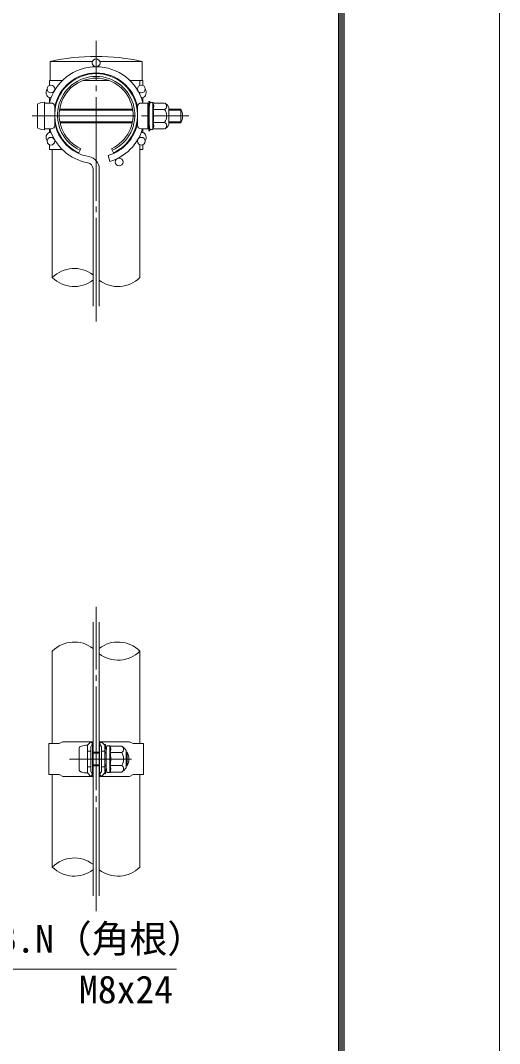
# Model space of a CAD drawing. Units: millimetres, scale not verified. Extents: x -4200 to 4200, y -2970 to 2970.
# Drawn here: x 3367 to 4200, y -565 to 1212 of the extents above; entities that cross this region are included whole.
import ezdxf
from ezdxf.enums import TextEntityAlignment as Align

# ---------------------------------------------------------------- set-up
doc = ezdxf.new("R2010")
doc.units = ezdxf.units.MM
doc.header["$LTSCALE"] = 10
doc.linetypes.add('LONG_CHAIN', pattern=[21, 18, -1, 1, -1])
for name, color, linetype, lineweight in [('0-2_D-STR-DIM', 7, 'Continuous', 9), ('0-7_D-STR1', 1, 'Continuous', 9), ('0-9_D-BMK', 2, 'LONG_CHAIN', 9), ('0-A_D-STR2', 7, 'Continuous', 9), ('0-B_D-STR3', 3, 'Continuous', 9), ('0-D_D-STR-TXT', 7, 'Continuous', 9), ('0-E_D-TTL', 7, 'Continuous', 9)]:
    doc.layers.add(name, color=color, linetype=linetype, lineweight=lineweight)
doc.styles.add('ＭＳ ゴシック', font='')
doc.styles.get('ＭＳ ゴシック').set_extended_font_data('MS Gothic')

msp = doc.modelspace()

# ---------------------------------------------------------------- linework, layer by layer
at = {"layer": '0-2_D-STR-DIM'}
for centre, start, end in [((3460.81, 727.02), 52.7739, 134.81854), ((3460.81, 803.7), 225.18146, 307.2261), ((3537.01, 803.7), 232.7739, 314.81854), ((3460.81, 78.15), 52.7739, 134.81854), ((3537.01, 78.15), 45.18146, 127.2261), ((3537.01, 154.83), 232.7739, 314.81854), ((3460.81, -296.85), 52.7739, 134.81854), ((3460.81, -220.17), 225.18146, 307.2261), ((3537.01, -220.17), 232.7739, 314.81854)]:
    msp.add_arc(centre, 54.05, start, end, dxfattribs=at)
at = {"layer": '0-7_D-STR1'}
for p, q in [((3492.54, 1140.36), (3419.11, 1140.36)), ((3419.11, 1140.36), (3419.11, 1107.36)), ((3578.71, 1140.36), (3505.27, 1140.36)), ((3578.71, 1107.36), (3578.71, 1140.36)), ((3440.12, 1107.36), (3419.11, 1107.36)), ((3459.11, 1107.36), (3456.98, 1107.36)), ((3459.11, 1107.36), (3456.98, 1107.36)), ((3521.75, 1107.36), (3476.07, 1107.36)), ((3540.84, 1107.36), (3538.71, 1107.36)), ((3578.71, 1107.36), (3557.69, 1107.36)), ((3575.11, 1099.05), (3575.11, 1107.36)), ((3575.11, 1082.71), (3575.11, 1086.43)), ((3575.11, 1008.3), (3575.11, 1012.01)), ((3575.11, 765.36), (3575.11, 995.68)), ((3422.71, 987.36), (3422.71, 765.36)), ((3422.71, 116.49), (3422.71, -44.01)), ((3575.11, -44.01), (3575.11, 116.49)), ((3422.71, -98.01), (3422.71, -258.51)), ((3575.11, -258.51), (3575.11, -98.01))]:
    msp.add_line(p, q, dxfattribs=at)
msp.add_arc((3498.91, 791.08), 358.28, 77.13052, 102.86948, dxfattribs=at)
at = {"layer": '0-9_D-BMK'}
for p, q in [((3498.91, 688.68), (3498.91, 1176.36)), ((3387.59, 1045.84), (3660.2, 1045.84)), ((3498.91, -335.19), (3498.91, 193.17)), ((3452.9, -71.01), (3560.12, -71.01))]:
    msp.add_line(p, q, dxfattribs=at)
at = {"layer": '0-A_D-STR2'}
for p, q in [((3519.82, 977.22), (3522.91, 966.87)), ((3493.51, 715.36), (3493.51, 953.96)), ((3504.31, 715.36), (3504.31, 953.96)), ((3493.51, -308.51), (3493.51, 166.49)), ((3504.31, -308.51), (3504.31, 166.49))]:
    msp.add_line(p, q, dxfattribs=at)
for centre in [(3498.91, 1138.11), (3420.32, 1092.74), (3577.5, 1092.74), (3420.32, 1001.99), (3577.5, 1001.99), (3538.86, 965.88)]:
    msp.add_circle(centre, 6.75, dxfattribs=at)
for centre, radius, start, end in [((3498.91, 1047.36), 84, 14.4591, 165.5409), ((3498.91, 1047.36), 73.2, 10.38886, 169.61114), ((3498.91, 1047.36), 73.2, 190.38886, 260.16066), ((3498.91, 1047.36), 73.2, 286.60421, 349.61114), ((3498.91, 1047.36), 84, 196.62015, 260.16066), ((3498.91, 1047.36), 84, 286.60421, 343.37985), ((3482.71, 953.96), 10.8, 0, 80.16066), ((3482.71, 953.96), 21.6, 0, 80.16066)]:
    msp.add_arc(centre, radius, start, end, dxfattribs=at)
at = {"layer": '0-B_D-STR3'}
for p, q in [((3440.12, 1107.36), (3417.91, 1107.36)), ((3417.91, 1099.04), (3417.91, 1107.36)), ((3459.11, 1107.36), (3456.98, 1107.36)), ((3459.11, 1107.36), (3456.98, 1107.36)), ((3575.11, 1107.36), (3579.91, 1107.36)), ((3579.91, 1099.04), (3579.91, 1107.36)), ((3408.91, 1068.34), (3420.91, 1068.34)), ((3408.92, 1021.84), (3408.92, 1069.84)), ((3417.91, 1069.61), (3417.91, 1077.36)), ((3417.91, 1071.36), (3417.91, 1069.61)), ((3576.91, 1068.34), (3588.91, 1068.34)), ((3579.91, 1069.61), (3579.91, 1077.36)), ((3588.91, 1068.34), (3588.91, 1023.34)), ((3590.45, 1066.68), (3588.91, 1061.38)), ((3590.45, 1071), (3590.45, 1066.68)), ((3590.45, 1071), (3591.95, 1071)), ((3591.01, 1059.32), (3592.17, 1068.8)), ((3591.95, 1071), (3591.95, 1066.68)), ((3597.48, 1069.07), (3592.47, 1069.07)), ((3597.6, 1045.82), (3597.6, 1068.99)), ((3597.9, 1068.33), (3597.76, 1068.84)), ((3617.99, 1068.35), (3597.9, 1068.35)), ((3396.92, 1065.4), (3396.92, 1026.27)), ((3426.91, 1029.34), (3426.91, 1062.34)), ((3426.91, 1057.84), (3427.67, 1057.84)), ((3426.91, 1055.81), (3427.4, 1055.81)), ((3435.26, 1055.81), (3562.55, 1055.81)), ((3435.57, 1057.84), (3562.25, 1057.84)), ((3570.14, 1057.84), (3570.91, 1057.84)), ((3570.41, 1055.81), (3570.91, 1055.81)), ((3570.91, 1062.34), (3570.91, 1029.34)), ((3588.91, 1061.38), (3588.91, 1030.3)), ((3590.41, 1057.99), (3591.01, 1057.99)), ((3591.01, 1059.32), (3591.01, 1032.32)), ((3591.01, 1057.99), (3591.01, 1033.69)), ((3617.99, 1057.1), (3597.6, 1057.1)), ((3625.51, 1060.84), (3625.51, 1030.84)), ((3625.51, 1057.84), (3645.91, 1057.84)), ((3625.51, 1055.81), (3645.91, 1055.81)), ((3645.91, 1057.84), (3645.91, 1033.84)), ((3426.91, 1035.87), (3427.83, 1035.87)), ((3426.97, 1033.84), (3428.19, 1033.84)), ((3435.74, 1035.87), (3562.07, 1035.87)), ((3436.15, 1033.84), (3561.67, 1033.84)), ((3569.63, 1033.84), (3570.85, 1033.84)), ((3569.98, 1035.87), (3570.91, 1035.87)), ((3590.41, 1033.69), (3591.01, 1033.69)), ((3591.01, 1032.32), (3592.17, 1022.83)), ((3597.6, 1045.82), (3597.6, 1022.64)), ((3617.99, 1034.58), (3597.6, 1034.58)), ((3625.51, 1035.87), (3645.91, 1035.87)), ((3625.51, 1033.84), (3645.91, 1033.84)), ((3408.91, 1023.34), (3420.91, 1023.34)), ((3417.91, 1017.36), (3417.91, 1023.34)), ((3576.91, 1023.34), (3588.91, 1023.34)), ((3579.91, 1017.36), (3579.91, 1023.34)), ((3590.45, 1024.32), (3588.91, 1030.3)), ((3590.41, 1030.3), (3591.95, 1024.32)), ((3591.95, 1024.32), (3591.95, 1020)), ((3597.41, 1022.57), (3592.47, 1022.57)), ((3617.99, 1023.32), (3597.9, 1023.32)), ((3417.91, 987.36), (3417.91, 995.68)), ((3579.91, 987.36), (3579.91, 995.68)), ((3440.12, 987.36), (3417.91, 987.36)), ((3459.11, 987.36), (3456.98, 987.36)), ((3468.91, 981.91), (3472.16, 989)), ((3528.91, 981.91), (3525.66, 989)), ((3575.11, 987.36), (3579.91, 987.36)), ((3416.71, -98.01), (3416.71, -44.01)), ((3416.71, -44.01), (3434.74, -44.01)), ((3434.74, -44.01), (3440.74, -41.01)), ((3440.74, -41.01), (3492.86, -41.01)), ((3469.46, -51.51), (3469.46, -90.51)), ((3489.86, -41.01), (3483.86, -47.01)), ((3483.86, -95.01), (3483.86, -47.01)), ((3483.86, -47.01), (3483.86, -95.01)), ((3489.86, -41.01), (3492.86, -44.01)), ((3492.86, -44.01), (3489.86, -49.5)), ((3489.86, -92.52), (3489.86, -49.5)), ((3491.39, -46.71), (3492.86, -46.71)), ((3492.86, -46.71), (3492.86, -41.01)), ((3492.86, -95.31), (3492.86, -46.71)), ((3557.08, -41.01), (3504.95, -41.01)), ((3504.95, -46.71), (3504.95, -41.01)), ((3507.95, -41.01), (3504.95, -44.01)), ((3504.95, -44.01), (3507.95, -49.5)), ((3504.95, -95.31), (3504.95, -46.71)), ((3506.43, -46.71), (3504.95, -46.71)), ((3507.95, -41.01), (3513.95, -47.01)), ((3507.95, -92.52), (3507.95, -49.5)), ((3513.95, -45.51), (3513.95, -49.83)), ((3515.45, -45.51), (3513.95, -45.51)), ((3513.95, -95.01), (3513.95, -47.01)), ((3514.51, -51.57), (3516.67, -54.6)), ((3515.45, -45.51), (3515.45, -49.83)), ((3515.73, -50.7), (3516.97, -52.44)), ((3516.35, -57.51), (3517.51, -48.02)), ((3522.82, -47.76), (3517.81, -47.76)), ((3522.95, -71.01), (3522.95, -47.83)), ((3523.24, -48.49), (3523.11, -47.98)), ((3543.33, -48.49), (3523.24, -48.49)), ((3563.08, -44.01), (3557.08, -41.01)), ((3581.11, -44.01), (3563.08, -44.01)), ((3581.11, -98.01), (3581.11, -44.01)), ((3483.86, -57.51), (3489.86, -57.51)), ((3492.86, -59.01), (3504.31, -59.01)), ((3492.86, -61.04), (3504.31, -61.04)), ((3513.95, -57.51), (3507.95, -57.51)), ((3513.95, -59.01), (3516.35, -59.01)), ((3513.95, -61.04), (3516.35, -61.04)), ((3516.35, -57.51), (3516.35, -84.51)), ((3543.33, -59.75), (3522.95, -59.75)), ((3522.95, -71.01), (3522.95, -94.19)), ((3550.85, -56.01), (3550.85, -86.01)), ((3550.85, -59.01), (3552.86, -59.01)), ((3550.85, -61.04), (3553.84, -61.04)), ((3552.86, -59.01), (3552.86, -83.01)), ((3483.86, -84.51), (3489.86, -84.51)), ((3492.86, -80.98), (3504.31, -80.98)), ((3492.86, -83.01), (3504.31, -83.01)), ((3513.95, -84.51), (3507.95, -84.51)), ((3513.95, -80.98), (3516.35, -80.98)), ((3513.95, -83.01), (3516.35, -83.01)), ((3514.51, -90.45), (3516.67, -87.42)), ((3516.35, -84.51), (3517.51, -94)), ((3543.33, -82.27), (3522.95, -82.27)), ((3550.85, -80.98), (3553.84, -80.98)), ((3550.85, -83.01), (3552.86, -83.01)), ((3416.71, -98.01), (3434.74, -98.01)), ((3434.74, -98.01), (3440.74, -101.01)), ((3440.74, -101.01), (3492.86, -101.01)), ((3489.86, -101.01), (3483.86, -95.01)), ((3492.86, -98.01), (3489.86, -92.52)), ((3489.86, -101.01), (3492.86, -98.01)), ((3491.39, -95.31), (3492.86, -95.31)), ((3492.86, -101.01), (3492.86, -95.31)), ((3504.95, -98.01), (3507.95, -92.52)), ((3504.95, -101.01), (3504.95, -95.31)), ((3506.43, -95.31), (3504.95, -95.31)), ((3507.95, -101.01), (3504.95, -98.01)), ((3557.08, -101.01), (3504.95, -101.01)), ((3507.95, -101.01), (3513.95, -95.01)), ((3513.95, -92.19), (3513.95, -96.51)), ((3515.73, -91.32), (3516.97, -89.58)), ((3522.75, -94.26), (3517.81, -94.26)), ((3543.33, -93.53), (3523.24, -93.53)), ((3563.08, -98.01), (3557.08, -101.01)), ((3581.11, -98.01), (3563.08, -98.01))]:
    msp.add_line(p, q, dxfattribs=at)
for points in [[(3591.95, 1066.68), (3590.41, 1061.38), (3590.41, 1030.3)], [(3590.45, 1024.32), (3590.45, 1020), (3591.95, 1020)], [(3515.45, -92.19), (3515.45, -96.51), (3513.95, -96.51)]]:
    msp.add_lwpolyline(points, dxfattribs=at)
for centre, radius, start, end in [((3498.91, 1047.36), 72, 294.62432, 245.37568), ((3498.91, 1047.36), 72, 294.62432, 245.37568), ((3498.91, 1047.36), 67.2, 294.62432, 245.37568), ((3498.91, 1047.36), 64.2, 294.62432, 245.37568), ((3421.66, 1086.36), 9.75, 145.52206, 247.38014), ((3416.37, 1086.36), 9.13, 9.9641, 11.59585), ((3581.45, 1086.36), 9.13, 168.40415, 170.0359), ((3576.16, 1086.36), 9.75, 292.61986, 34.47794), ((3416.37, 1086.36), 9.13, 279.7159, 299.45512), ((3420.91, 1062.34), 6, 0, 90), ((3576.91, 1062.34), 6, 90, 180), ((3581.45, 1086.36), 9.13, 240.54488, 260.2841), ((3592.47, 1068.77), 0.3, 90, 173), ((3597.48, 1068.77), 0.3, 15, 90), ((3582.96, 1062.7), 15.97, 339.37322, 22.7756), ((3614.94, 1062.72), 6.4, 298.45309, 61.54691), ((3605.18, 1048.07), 24, 32.13463, 57.68315), ((3589.29, 1058.03), 1.71, 358.43845, 49.48837), ((3535.34, 1045.82), 63.57, 0, 10.20031), ((3600.72, 1045.84), 20.62, 0, 33.09348), ((3623.41, 1045.84), 25.5, 331.92751, 28.07249), ((3589.29, 1033.64), 1.71, 310.51348, 1.56339), ((3582.96, 1028.93), 15.97, 337.2244, 20.62678), ((3535.34, 1045.82), 63.57, 349.79969, 0), ((3600.72, 1045.84), 20.62, 326.90652, 0), ((3614.94, 1028.95), 6.4, 298.45309, 61.54691), ((3605.18, 1043.6), 24, 302.31685, 327.86537), ((3421.66, 1008.36), 9.75, 112.61986, 214.47794), ((3416.37, 1008.36), 9.13, 60.54488, 80.2841), ((3420.91, 1029.34), 6, 270, 0), ((3576.91, 1029.34), 6, 180, 270), ((3581.45, 1008.36), 9.13, 99.7159, 119.45512), ((3576.16, 1008.36), 9.75, 325.52206, 67.38014), ((3592.47, 1022.87), 0.3, 187, 270), ((3597.41, 1022.87), 0.3, 270, 337.2244), ((3416.37, 1008.36), 9.13, 348.40415, 350.0359), ((3581.45, 1008.36), 9.13, 189.9641, 191.59585), ((3581.45, 1008.36), 9.13, 189.9641, 191.59585), ((3516.95, -49.83), 3, 180, 215.53768), ((3516.95, -49.83), 1.5, 180, 215.53768), ((3517.81, -48.06), 0.3, 90, 173), ((3522.82, -48.06), 0.3, 15, 90), ((3508.3, -54.13), 15.97, 339.37322, 22.7756), ((3540.28, -54.12), 6.4, 298.45309, 61.54691), ((3530.53, -68.78), 24, 32.13463, 57.68315), ((3515.45, -55.47), 1.5, 33.43373, 35.53768), ((3460.68, -71.01), 63.57, 0, 10.20031), ((3460.68, -71.01), 63.57, 349.79969, 0), ((3526.06, -71.01), 20.62, 0, 33.09348), ((3526.06, -71.01), 20.62, 326.90652, 0), ((3530.36, -71.01), 25.5, 331.92751, 28.07249), ((3515.45, -86.55), 1.5, 324.46232, 326.56627), ((3508.3, -87.89), 15.97, 337.2244, 20.62678), ((3540.28, -87.9), 6.4, 298.45309, 61.54691), ((3530.53, -73.24), 24, 302.31685, 327.86537), ((3516.95, -92.19), 3, 144.46232, 180), ((3516.95, -92.19), 1.5, 144.46232, 180), ((3517.81, -93.96), 0.3, 187, 270), ((3522.75, -93.96), 0.3, 270, 337.2244)]:
    msp.add_arc(centre, radius, start, end, dxfattribs=at)
for centre, start_param, end_param in [((3411.32, 1065.4), 1.7382444, 3.1415927), ((3411.32, 1026.27), 3.1415927, 4.5449409), ((3483.86, -51.51), 1.5707963, 3.1415927), ((3483.86, -90.51), 3.1415927, 4.712389)]:
    msp.add_ellipse(centre, major_axis=(14.4, 0), ratio=0.3125, start_param=start_param, end_param=end_param, dxfattribs=at)
at = {"layer": '0-D_D-STR-TXT'}
msp.add_lwpolyline([(3638.58, -435.98), (3078.01, -435.98), (2940.35, -91.34)], dxfattribs=at)
at = {"layer": '0-E_D-TTL', "color": 2}
msp.add_lwpolyline([(-4200, 2970), (4200, 2970), (4200, -2970), (-4200, -2970)], close=True, dxfattribs=at)
at = {"layer": '0-E_D-TTL'}
for points in [[(-3930, 2750), (3930, 2750), (3930, -2750), (-3930, -2750)], [(-3927.5, 2747.5), (3927.5, 2747.5), (3927.5, -2747.5), (-3927.5, -2747.5)], [(-3925, 2745), (3925, 2745), (3925, -2745), (-3925, -2745)], [(-3922.5, 2742.5), (3922.5, 2742.5), (3922.5, -2742.5), (-3922.5, -2742.5)], [(-3920, 2740), (3920, 2740), (3920, -2740), (-3920, -2740)]]:
    msp.add_lwpolyline(points, close=True, dxfattribs=at)

# ---------------------------------------------------------------- texts
at = {"layer": '0-D_D-STR-TXT', "style": 'ＭＳ ゴシック'}
for s, p in [('バンドB.N（角根）', (3130.71, -421.49)), ('M8x24', (3469.12, -509.52))]:
    msp.add_text(s, height=48.09, dxfattribs=at).set_placement(p, align=Align.BOTTOM_LEFT)

doc.saveas('drawing.dxf')
